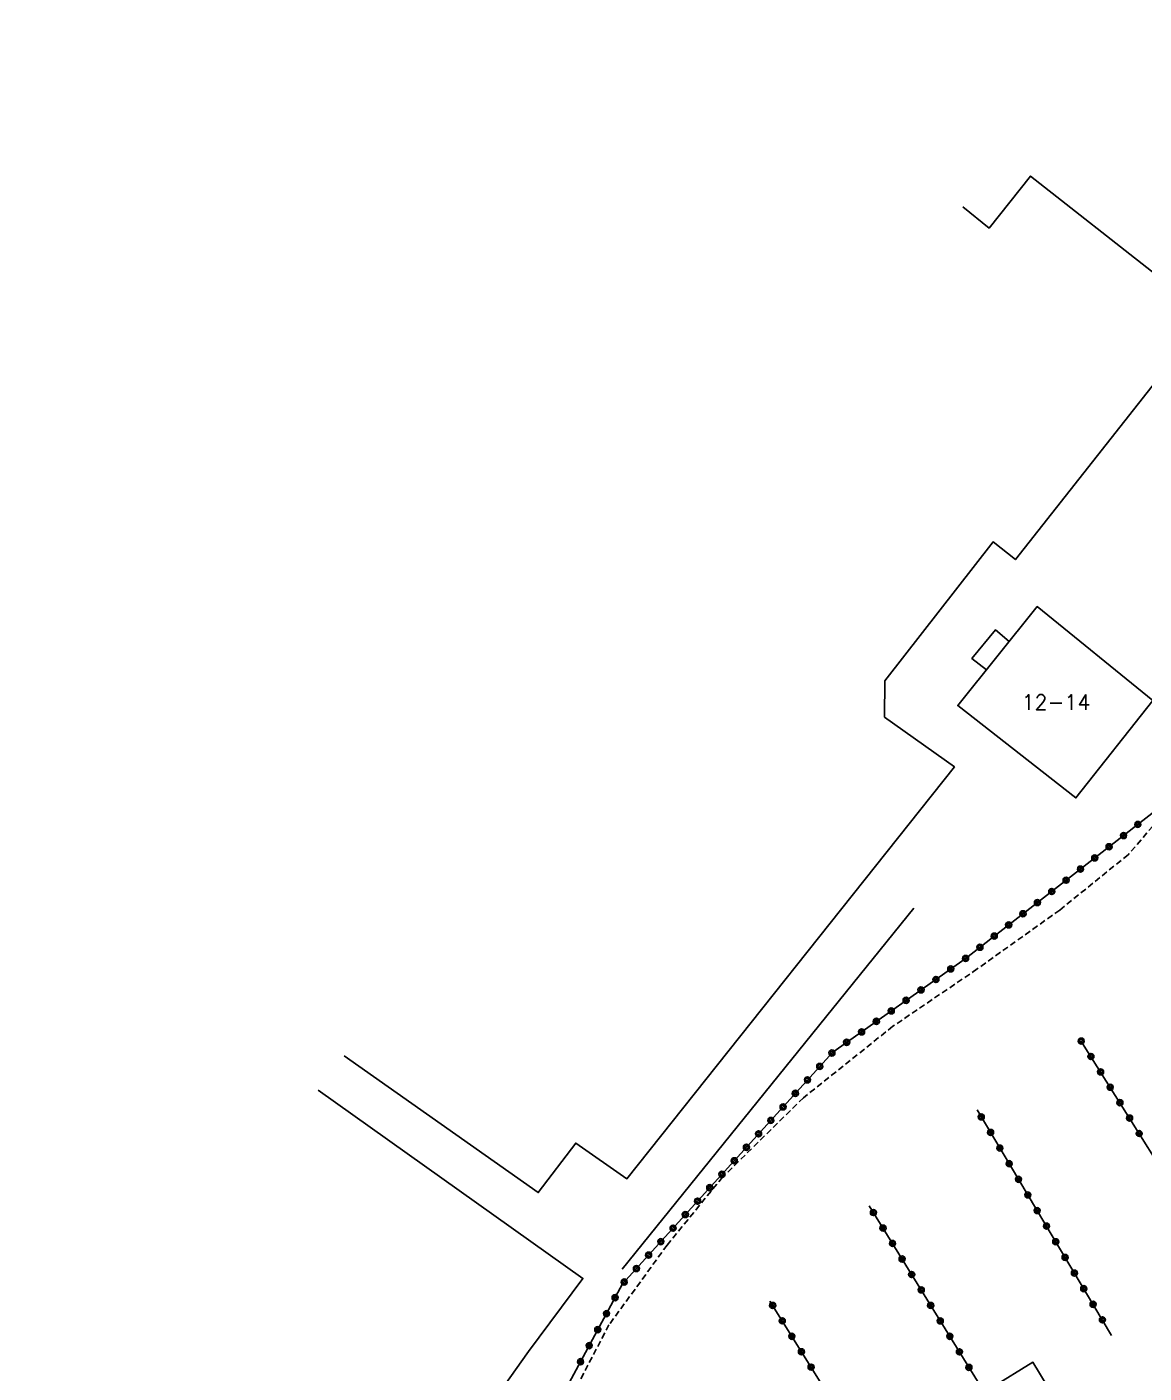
# Model space of a CAD drawing. Header units: millimetres. Extents: x 146998 to 148001, y 143000 to 144001.
# Drawn here: x 147504.9 to 147597, y 143844 to 143955 of the extents above; entities that cross this region are included whole.
import ezdxf
from ezdxf.enums import TextEntityAlignment as Align

# ---------------------------------------------------------------- set-up
doc = ezdxf.new("R2010")
doc.units = ezdxf.units.MM
doc.linetypes.add('DASHED', pattern=[0.75, 0.5, -0.25])
doc.layers.get('0').update_dxf_attribs({"linetype": 'CONTINUOUS'})
for name, color, linetype in [('W0070', 7, 'DASHED'), ('W0101', 7, 'CONTINUOUS'), ('W0104', 1, 'CONTINUOUS'), ('W0300', 7, 'CONTINUOUS'), ('W0323', 7, 'CONTINUOUS'), ('W0333', 7, 'CONTINUOUS'), ('W0991', 7, 'CONTINUOUS')]:
    doc.layers.add(name, color=color, linetype=linetype)
doc.styles.get("Standard").update_dxf_attribs({"font": 'romans.shx', "width": 0.85})

# ---------------------------------------------------------------- blocks, each defined once
blk = doc.blocks.new('t323o')
at = {"color": 0, "linetype": 'Continuous'}
for radius in [0.25, 0.15]:
    blk.add_circle((0, 0), radius, dxfattribs=at)

msp = doc.modelspace()

# ---------------------------------------------------------------- linework, layer by layer
at = {"layer": 'W0070'}
msp.add_lwpolyline([(147602.62, 143894.77), (147595.67, 143886.73), (147590.03, 143882.17), (147583.23, 143877.31), (147576.27, 143872.58), (147568.9, 143866.69), (147562.23, 143860.14), (147557.66, 143854.54), (147552.86, 143847.95), (147548.82, 143840.19)], dxfattribs=at)
at = {"layer": 'W0101'}
msp.add_lwpolyline([(147610.36, 143950.03), (147597.97, 143934.56), (147587.63, 143942.71), (147587.63, 143942.7), (147584.2, 143938.42), (147582.05, 143940.16)], dxfattribs=at)
msp.add_lwpolyline([(147597.71, 143899.46), (147588.18, 143907.2), (147581.62, 143899.03), (147591.36, 143891.42)], close=True, dxfattribs=at)
at = {"layer": 'W0104'}
for points in [[(147583.99, 143901.99), (147582.79, 143902.92), (147584.73, 143905.27), (147585.87, 143904.32)], [(147505.27, 143823.61), (147522.16, 143811.78), (147546.24, 143845.76), (147550.72, 143851.78), (147528.89, 143867.31)], [(147589, 143842.92), (147587.82, 143844.87), (147584.43, 143842.8), (147586.2, 143839.89)]]:
    msp.add_lwpolyline(points, dxfattribs=at)
at = {"layer": 'W0300'}
msp.add_lwpolyline([(147577.99, 143882.32), (147553.95, 143852.55)], dxfattribs=at)
at = {"layer": 'W0323'}
for points in [[(147667.74, 143955.01), (147656.4, 143948.36), (147645.47, 143935.14), (147625.21, 143944.65), (147625.84, 143950.03), (147611.02, 143951.56), (147611.96, 143934.03), (147611.1, 143918.63), (147605.87, 143901.9), (147597.87, 143890.32), (147582.23, 143878.14), (147571.32, 143870.45), (147553.98, 143851.34), (147544.24, 143833.27), (147534.91, 143814.67), (147527.45, 143802.58), (147514.2, 143789.71), (147504.88, 143783.36)], [(147591.78, 143871.39), (147602.96, 143853.57)], [(147594.31, 143847.08), (147583.22, 143865.69)], [(147585.7, 143839.35), (147574.33, 143857.76)], [(147578.25, 143830.46), (147566.14, 143849.9)]]:
    msp.add_lwpolyline(points, dxfattribs=at)
at = {"layer": 'W0333'}
msp.add_lwpolyline([(147531.03, 143870.15), (147547.04, 143858.86), (147550.12, 143862.95), (147554.35, 143860.01), (147581.35, 143893.97), (147575.58, 143898.08), (147575.62, 143901.07), (147584.54, 143912.53), (147586.38, 143911.08), (147608.52, 143939.16), (147606.33, 143945)], dxfattribs=at)

# ---------------------------------------------------------------- block references
at = {"layer": 'W0323'}
for p, rotation in [((147596.47, 143889.23), 217.9005855471064), ((147595.29, 143888.31), 217.9005855471064), ((147594.1, 143887.39), 217.9005855471064), ((147592.92, 143886.47), 217.9005855471064), ((147591.74, 143885.55), 217.9005855471064), ((147589.37, 143883.7), 217.9005855471064), ((147590.55, 143884.63), 217.9005855471064), ((147588.19, 143882.78), 217.9005855471064), ((147587, 143881.86), 217.9005855471064), ((147585.82, 143880.94), 217.9005855471064), ((147584.63, 143880.02), 217.9005855471064), ((147582.27, 143878.18), 217.9005855471064), ((147583.45, 143879.1), 217.9005855471064), ((147581.04, 143877.31), 215.1752912115118), ((147579.82, 143876.44), 215.1752912115118), ((147578.59, 143875.58), 215.1752912115118), ((147576.14, 143873.85), 215.1752912115118), ((147577.36, 143874.72), 215.1752912115118), ((147574.91, 143872.99), 215.1752912115118), ((147573.69, 143872.12), 215.1752912115118), ((147571.25, 143870.38), 227.7974069833842), ((147572.46, 143871.26), 215.1752912115118), ((147591.8, 143871.36), 302.1081985470517), ((147570.24, 143869.27), 227.7974069833842), ((147592.6, 143870.09), 302.1081985470517), ((147569.23, 143868.16), 227.7974069833842), ((147593.4, 143868.82), 302.1081985470517), ((147568.23, 143867.05), 227.7974069833842), ((147594.19, 143867.55), 302.1081985470517), ((147567.22, 143865.93), 227.7974069833842), ((147594.99, 143866.28), 302.1081985470517), ((147566.21, 143864.82), 227.7974069833842), ((147583.56, 143865.11), 120.8091835749281), ((147595.79, 143865.01), 302.1081985470517), ((147565.2, 143863.71), 227.7974069833842), ((147584.33, 143863.83), 120.8091835749281), ((147596.58, 143863.74), 302.1081985470517), ((147564.2, 143862.6), 227.7974069833842), ((147585.09, 143862.54), 120.8091835749281), ((147563.19, 143861.49), 227.7974069833842), ((147562.18, 143860.38), 227.7974069833842), ((147585.86, 143861.25), 120.8091835749281), ((147561.17, 143859.27), 227.7974069833842), ((147586.63, 143859.96), 120.8091835749281), ((147560.17, 143858.16), 227.7974069833842), ((147587.4, 143858.67), 120.8091835749281), ((147559.16, 143857.05), 227.7974069833842), ((147574.67, 143857.22), 121.676290012258), ((147588.17, 143857.38), 120.8091835749281), ((147558.15, 143855.93), 227.7974069833842), ((147575.46, 143855.94), 121.676290012258), ((147588.94, 143856.1), 120.8091835749281), ((147557.14, 143854.82), 227.7974069833842), ((147589.7, 143854.81), 120.8091835749281), ((147556.13, 143853.71), 227.7974069833842), ((147576.24, 143854.67), 121.676290012258), ((147555.13, 143852.6), 227.7974069833842), ((147577.03, 143853.39), 121.676290012258), ((147590.47, 143853.52), 120.8091835749281), ((147554.12, 143851.49), 227.7974069833842), ((147577.82, 143852.11), 121.676290012258), ((147591.24, 143852.23), 120.8091835749281), ((147578.61, 143850.84), 121.676290012258), ((147592.01, 143850.94), 120.8091835749281), ((147553.37, 143850.2), 241.6771261809578), ((147566.36, 143849.56), 121.9194487537031), ((147579.39, 143849.56), 121.676290012258), ((147592.78, 143849.65), 120.8091835749281), ((147552.66, 143848.88), 241.6771261809578), ((147567.15, 143848.29), 121.9194487537031), ((147580.18, 143848.28), 121.676290012258), ((147593.55, 143848.37), 120.8091835749281), ((147551.94, 143847.56), 241.6771261809578), ((147567.94, 143847.01), 121.9194487537031), ((147580.97, 143847.01), 121.676290012258), ((147551.23, 143846.24), 241.6771261809578), ((147550.52, 143844.92), 241.6771261809578), ((147568.73, 143845.74), 121.9194487537031), ((147581.76, 143845.73), 121.676290012258), ((147569.53, 143844.47), 121.9194487537031), ((147582.54, 143844.45), 121.676290012258)]:
    msp.add_blockref('t323o', p, dxfattribs=dict(at, rotation=rotation))

# ---------------------------------------------------------------- texts
at = {"layer": 'W0991'}
msp.add_text('12-14', height=1.25, dxfattribs=at).set_placement((147589.72, 143899.31), align=Align.MIDDLE_CENTER)

doc.saveas('drawing.dxf')
